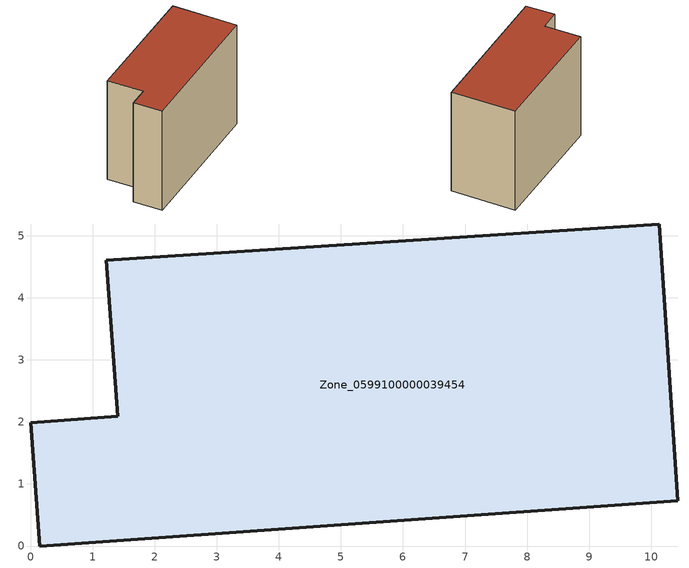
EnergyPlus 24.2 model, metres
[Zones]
Zone_0599100000039454
 floor ground (C_G): 0,1.99 1.4,2.09 1.22,4.61 10.13,5.19 10.43,0.73 0.15,0 z0
 wall outside (C_F): 1.4,2.09 0,1.99 0.15,0 10.43,0.73 10.13,5.19 1.22,4.61 1.4,2.09 z0:7.55
 roof outside (C_R): 10.13,5.19 1.22,4.61 1.4,2.09 0,1.99 0.15,0 10.43,0.73 z7.55
[BUILDING]
Pand.0599100000039454: North Axis=0; Terrain=City; Loads Convergence Tolerance Value=0.04; Temperature Convergence Tolerance Value=0.4; Solar Distribution=FullExterior; Maximum Number of Warmup Days=25; Minimum Number of Warmup Days=1
[Site:Location]
Rotterdam.The.Hague.AP_ZH_NLD Design_Conditions: Latitude=51.96; Longitude=4.45; Time Zone=1; Elevation=-4.5
[SITE:GROUNDTEMPERATURE:BUILDINGSURFACE]
18, 18, 18, 18, 18, 18, 18, 18, 18, 18, 18, 18
[MATERIAL] Thermal Absorptance=0.9; Solar Absorptance=0.7; Visible Absorptance=0.7
Name | Roughness | Thickness | Conductivity | Density | Specific Heat
G.TC.1946 | MediumSmooth | 0.15 | 1 | 540 | 1210
F.TC.1946 | Rough | 0.3 | 0.857143 | 1920 | 840
R.TC.1946 | MediumRough | 0.2 | 0.909091 | 1500 | 1000
[CONSTRUCTION]
C_G: G.TC.1946
C_F: F.TC.1946
C_R: R.TC.1946
[ZONE]
Zone_0599100000039454: Type=1; Multiplier=1; Ceiling Height=Autocalculate; Volume=Autocalculate; Floor Area=autocalculate; Part of Total Floor Area=Yes
[ZONEINFILTRATION:DESIGNFLOWRATE]
Infil_Zone_0599100000039454: Zone or ZoneList or Space or SpaceList=Zone_0599100000039454; Schedule=AlwaysOn; Design Flow Rate Calculation Method=Flow/Area; Flow Rate per Floor Area=0.003; Constant Term Coefficient=1; Temperature Term Coefficient=0; Velocity Term Coefficient=0; Velocity Squared Term Coefficient=0
[HVACTEMPLATE:ZONE:IDEALLOADSAIRSYSTEM]
Zone_0599100000039454: Maximum Heating Supply Air Temperature=50; Minimum Cooling Supply Air Temperature=13; Maximum Heating Supply Air Humidity Ratio=0.0156; Minimum Cooling Supply Air Humidity Ratio=0.0077; Heating Limit=NoLimit; Cooling Limit=NoLimit; Dehumidification Control Type=ConstantSensibleHeatRatio; Cooling Sensible Heat Ratio=0.7; Dehumidification Setpoint=60; Humidification Control Type=None; Humidification Setpoint=30; Outdoor Air Method=None; Outdoor Air Flow Rate per Person=0.00944; Outdoor Air Flow Rate per Zone Floor Area=0; Outdoor Air Flow Rate per Zone=0; Demand Controlled Ventilation Type=None; Outdoor Air Economizer Type=NoEconomizer; Heat Recovery Type=None; Sensible Heat Recovery Effectiveness=0.7; Latent Heat Recovery Effectiveness=0.65
[ZONECONTROL:THERMOSTAT]
ThermostatControl_Zone_0599100000039454: Zone or ZoneList=Zone_0599100000039454; Control Type Schedule=DualSetpointControlType; Control 1=Thermostat_Zone_0599100000039454; Temperature Difference Between Cutout And Setpoint=0
[THERMOSTATSETPOINT:DUALSETPOINT]
Thermostat_Zone_0599100000039454: Heating Setpoint Temperature Schedule=HeatingSetpoint_Zone_0599100000039454; Cooling Setpoint Temperature Schedule=CoolingSetpoint_Zone_0599100000039454
[SCHEDULE:COMPACT]
HeatingSetpoint_Zone_0599100000039454: Through: 12/31, For: AllDays, Until: 24:00, 21
CoolingSetpoint_Zone_0599100000039454: Through: 12/31, For: AllDays, Until: 24:00, 24
DualSetpointControlType: Through: 12/31, For: AllDays, Until: 24:00, 4
AlwaysOn: Through: 12/31, For: AllDays, Until: 24:00, 1
